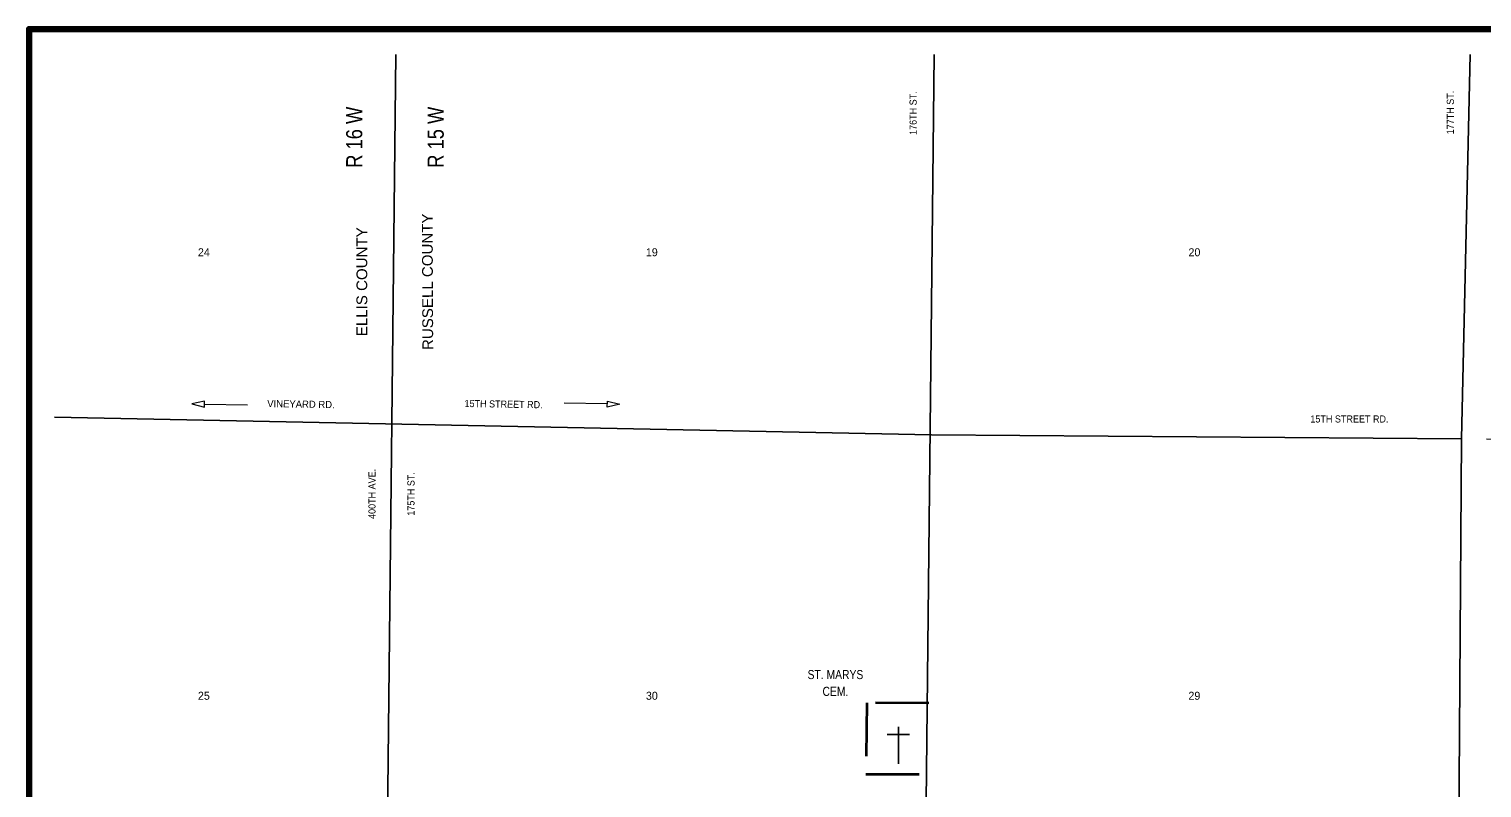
# Model space of a CAD drawing. Extents: x 5.68 to 10.65, y 19.67 to 23.61.
# Drawn here: x 5.678 to 8.394, y 22.187 to 23.606 of the extents above; entities that cross this region are included whole.
import ezdxf
from ezdxf.enums import TextEntityAlignment as Align

# ---------------------------------------------------------------- set-up
doc = ezdxf.new("R2010")
doc.units = 0
doc.header["$LTSCALE"] = 0.0061
doc.linetypes.add('DOTTED', pattern=[1.5, 0.3, -1.2])
doc.linetypes.add('MEDIUM_DASHED', pattern=[4.5, 3, -1.5])
for name, color, linetype, lineweight in [('14', 7, 'Continuous', 25), ('15', 7, 'MEDIUM_DASHED', 13), ('32', 7, 'Continuous', 25), ('35', 7, 'Continuous', 13), ('48', 7, 'Continuous', 106)]:
    doc.layers.add(name, color=color, linetype=linetype, lineweight=lineweight)
for name, color, linetype in [('41', 7, 'Continuous'), ('45', 7, 'Continuous'), ('46', 7, 'Continuous'), ('49', 7, 'Continuous')]:
    doc.layers.add(name, color=color, linetype=linetype)

msp = doc.modelspace()

# ---------------------------------------------------------------- linework, layer by layer
at = {"layer": '14'}
msp.add_line((6.363447, 23.558333), (6.333902, 20.852841), dxfattribs=at)
for points in [[(7.370076, 23.558333), (7.351136, 21.811174), (7.347917, 21.618371), (7.345265, 21.340909), (7.343561, 21.170455)], [(8.372159, 23.558333), (8.355682, 22.839394), (8.349621, 21.925947), (8.322159, 19.770455)], [(5.725189, 22.880303), (7.364773, 22.84678), (8.355682, 22.839394)]]:
    msp.add_lwpolyline(points, dxfattribs=at)
at = {"layer": '15'}
msp.add_line((8.502462, 22.837311), (8.355682, 22.839394), dxfattribs=at)
at = {"layer": '32'}
for p, q in [((7.30303, 22.300947), (7.30303, 22.231818)), ((7.282008, 22.286742), (7.324053, 22.286742))]:
    msp.add_line(p, q, dxfattribs=at)
at = {"layer": '32', "linetype": 'DOTTED', "lineweight": 35}
msp.add_lwpolyline([(7.360038, 22.345455), (7.244318, 22.346023), (7.241856, 22.212311), (7.358523, 22.212879)], dxfattribs=at)
at = {"layer": '35'}
for p, q in [((6.005871, 22.904545), (6.086174, 22.90322)), ((6.758712, 22.904735), (6.678409, 22.906061))]:
    msp.add_line(p, q, dxfattribs=at)
for points in [[(6.005682, 22.910038), (5.982008, 22.904924), (6.005682, 22.899053)], [(6.758902, 22.910038), (6.782576, 22.904167), (6.758712, 22.899053)]]:
    msp.add_lwpolyline(points, close=True, dxfattribs=at)
at = {"layer": '48'}
msp.add_lwpolyline([(5.677841, 19.723106), (5.677841, 23.605682), (9.560417, 23.605682), (9.560417, 19.723106)], close=True, dxfattribs=at)

# ---------------------------------------------------------------- texts
at = {"layer": '32', "width": 0.85}
for s, p in [('ST. MARYS', (7.185322, 22.390341)), ('CEM.', (7.185322, 22.358902))]:
    msp.add_text(s, height=0.017, dxfattribs=at).set_placement(p, align=Align.CENTER)
at = {"layer": '41', "width": 1.05}
for s, rotation, p in [('RUSSELL COUNTY', 90.254, (6.432773, 23.133289)), ('ELLIS COUNTY', 90, (6.310038, 23.133239))]:
    msp.add_text(s, height=0.02007, rotation=rotation, dxfattribs=at).set_placement(p, align=Align.CENTER)
at = {"layer": '45'}
for s, p in [('24', (6.00464, 23.180871)), ('19', (6.842045, 23.180871)), ('20', (7.856439, 23.180871)), ('25', (6.00464, 22.351705)), ('30', (6.84214, 22.351705)), ('29', (7.856345, 22.351705))]:
    msp.add_text(s, height=0.01496, dxfattribs=at).set_placement(p, align=Align.CENTER)
at = {"layer": '46', "width": 0.85}
for s, p in [('R 16 W', (6.300758, 23.403409)), ('R 15 W', (6.45303, 23.403409))]:
    msp.add_text(s, height=0.03011, rotation=90, dxfattribs=at).set_placement(p, align=Align.CENTER)
at = {"layer": '49', "width": 0.95}
for s, rotation, p in [('176TH ST.', 90, (7.337121, 23.448485)), ('177TH ST.', 90, (8.341477, 23.449621)), ('15TH STREET RD.', 359.06, (6.564853, 22.89785)), ('400TH AVE.', 90, (6.325568, 22.736553)), ('175TH ST.', 90, (6.398485, 22.736553))]:
    msp.add_text(s, height=0.01326, rotation=rotation, dxfattribs=at).set_placement(p, align=Align.CENTER)
at = {"layer": '49'}
msp.add_text('VINEYARD RD.', height=0.01326, rotation=359.06, dxfattribs=at).set_placement((6.186066, 22.897871), align=Align.CENTER)
at = {"layer": '49', "width": 0.95}
msp.add_text('15TH STREET RD.', height=0.01326, dxfattribs=at).set_placement((8.146212, 22.870076), align=Align.CENTER)

doc.saveas('drawing.dxf')
